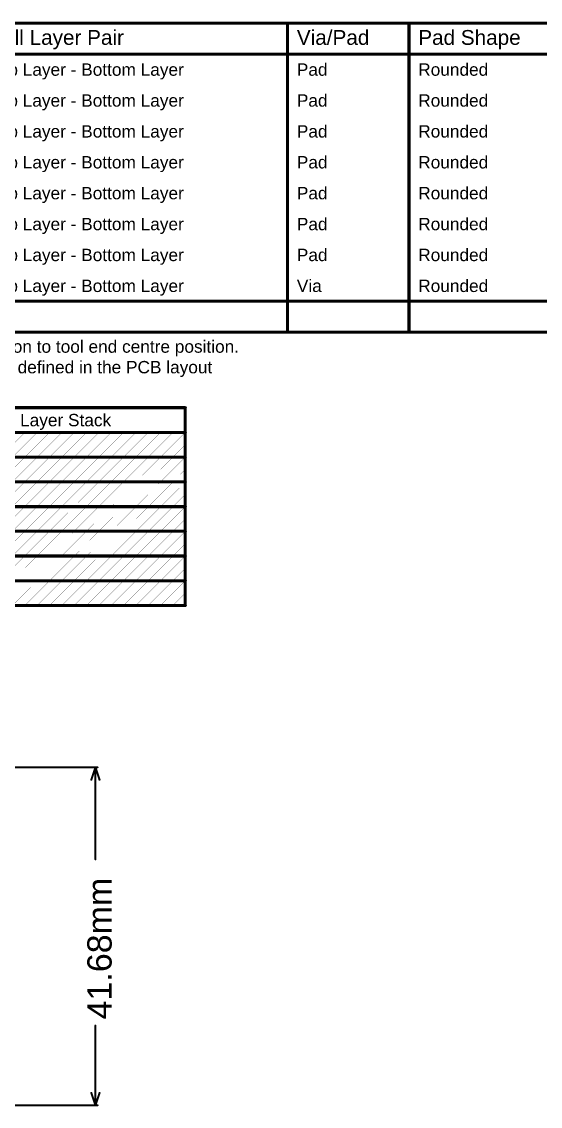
# Model space of a CAD drawing. Header units: inches. Extents: x -60 to 307, y -25 to 134.
# Drawn here: x 58.4 to 122.4, y 0 to 133.7 of the extents above; entities that cross this region are included whole.
import ezdxf

# ---------------------------------------------------------------- set-up
doc = ezdxf.new("R2010")
doc.units = ezdxf.units.IN
for name, color, linetype in [('DIMENSION', 6, 'Continuous'), ('Drill Drawing', 1, 'Continuous'), ('FABRICATION', 76, 'Continuous')]:
    doc.layers.add(name, color=color, linetype=linetype)
doc.styles.add('Arial', font='', dxfattribs={"height": 0.2})
doc.styles.get('Arial').set_extended_font_data('Arial')

msp = doc.modelspace()

# ---------------------------------------------------------------- linework, layer by layer
at = {"layer": 'DIMENSION'}
for points in [[(48.85, 41.76, 0.254, 0.254, 0), (67.75, 41.76, 0.254, 0.254, 0)], [(66.99, 40.23, 0.254, 0.254, 0), (67.5, 41.76, 0.254, 0.254, 0)], [(67.5, 41.76, 0.254, 0.254, 0), (68.01, 40.23, 0.254, 0.254, 0)], [(67.5, 30.41, 0.254, 0.254, 0), (67.5, 41.76, 0.254, 0.254, 0)], [(67.5, 0.08, 0.254, 0.254, 0), (67.5, 9.91, 0.254, 0.254, 0)], [(66.99, 1.6, 0.254, 0.254, 0), (67.5, 0.08, 0.254, 0.254, 0)], [(67.5, 0.08, 0.254, 0.254, 0), (68.01, 1.6, 0.254, 0.254, 0)], [(48.78, 0.08, 0.254, 0.254, 0), (67.75, 0.08, 0.254, 0.254, 0)]]:
    msp.add_lwpolyline(points, format="xyseb", dxfattribs=at)
for points in [[(67.44, 41.76, 0.127, 0.127, 1), (67.56, 41.76, 0.127, 0.127, 1)], [(67.44, 41.76, 0.127, 0.127, 1), (67.56, 41.76, 0.127, 0.127, 1)], [(67.44, 41.76, 0.127, 0.127, 1), (67.56, 41.76, 0.127, 0.127, 1)], [(67.69, 41.76, 0.127, 0.127, 1), (67.82, 41.76, 0.127, 0.127, 1)], [(66.93, 40.23, 0.127, 0.127, 1), (67.06, 40.23, 0.127, 0.127, 1)], [(67.94, 40.23, 0.127, 0.127, 1), (68.07, 40.23, 0.127, 0.127, 1)], [(67.44, 30.41, 0.127, 0.127, 1), (67.56, 30.41, 0.127, 0.127, 1)], [(67.44, 9.91, 0.127, 0.127, 1), (67.56, 9.91, 0.127, 0.127, 1)], [(66.93, 1.6, 0.127, 0.127, 1), (67.06, 1.6, 0.127, 0.127, 1)], [(67.94, 1.6, 0.127, 0.127, 1), (68.07, 1.6, 0.127, 0.127, 1)], [(67.44, 0.08, 0.127, 0.127, 1), (67.56, 0.08, 0.127, 0.127, 1)], [(67.44, 0.08, 0.127, 0.127, 1), (67.56, 0.08, 0.127, 0.127, 1)], [(67.44, 0.08, 0.127, 0.127, 1), (67.56, 0.08, 0.127, 0.127, 1)], [(67.69, 0.08, 0.127, 0.127, 1), (67.82, 0.08, 0.127, 0.127, 1)]]:
    msp.add_lwpolyline(points, format="xyseb", close=True, dxfattribs=at)
at = {"layer": 'Drill Drawing'}
for points in [[(-36.79, 133.53, 0.381, 0.381, 0), (306.82, 133.53, 0.381, 0.381, 0)], [(91.21, 95.43, 0.381, 0.381, 0), (91.21, 133.53, 0.381, 0.381, 0)], [(106.2, 95.43, 0.381, 0.381, 0), (106.2, 133.53, 0.381, 0.381, 0)], [(-36.79, 129.72, 0.381, 0.381, 0), (306.82, 129.72, 0.381, 0.381, 0)], [(-36.79, 99.24, 0.381, 0.381, 0), (306.82, 99.24, 0.381, 0.381, 0)], [(-36.79, 95.43, 0.381, 0.381, 0), (306.82, 95.43, 0.381, 0.381, 0)]]:
    msp.add_lwpolyline(points, format="xyseb", dxfattribs=at)
for points in [[(91.12, 133.53, 0.191, 0.191, 1), (91.31, 133.53, 0.191, 0.191, 1)], [(106.1, 133.53, 0.191, 0.191, 1), (106.29, 133.53, 0.191, 0.191, 1)], [(91.12, 95.43, 0.191, 0.191, 1), (91.31, 95.43, 0.191, 0.191, 1)], [(106.1, 95.43, 0.191, 0.191, 1), (106.29, 95.43, 0.191, 0.191, 1)]]:
    msp.add_lwpolyline(points, format="xyseb", close=True, dxfattribs=at)
at = {"layer": 'FABRICATION'}
for points in [[(-36.69, 86.11, 0.381, 0.381, 0), (78.59, 86.11, 0.381, 0.381, 0)], [(78.59, 61.72, 0.381, 0.381, 0), (78.59, 86.11, 0.381, 0.381, 0)], [(-36.69, 83.06, 0.381, 0.381, 0), (78.59, 83.06, 0.381, 0.381, 0)], [(55.73, 80.01, 0.0254, 0.0254, 0), (58.78, 83.06, 0.0254, 0.0254, 0)], [(57.26, 80.01, 0.0254, 0.0254, 0), (60.3, 83.06, 0.0254, 0.0254, 0)], [(58.78, 80.01, 0.0254, 0.0254, 0), (61.83, 83.06, 0.0254, 0.0254, 0)], [(60.3, 80.01, 0.0254, 0.0254, 0), (63.35, 83.06, 0.0254, 0.0254, 0)], [(61.83, 80.01, 0.0254, 0.0254, 0), (64.88, 83.06, 0.0254, 0.0254, 0)], [(63.35, 80.01, 0.0254, 0.0254, 0), (66.4, 83.06, 0.0254, 0.0254, 0)], [(64.88, 80.01, 0.0254, 0.0254, 0), (67.92, 83.06, 0.0254, 0.0254, 0)], [(66.4, 80.01, 0.0254, 0.0254, 0), (69.45, 83.06, 0.0254, 0.0254, 0)], [(67.92, 80.01, 0.0254, 0.0254, 0), (70.97, 83.06, 0.0254, 0.0254, 0)], [(69.45, 80.01, 0.0254, 0.0254, 0), (72.5, 83.06, 0.0254, 0.0254, 0)], [(70.97, 80.01, 0.0254, 0.0254, 0), (74.02, 83.06, 0.0254, 0.0254, 0)], [(72.5, 80.01, 0.0254, 0.0254, 0), (75.54, 83.06, 0.0254, 0.0254, 0)], [(74.02, 80.01, 0.0254, 0.0254, 0), (77.07, 83.06, 0.0254, 0.0254, 0)], [(75.54, 80.01, 0.0254, 0.0254, 0), (78.59, 83.06, 0.0254, 0.0254, 0)], [(77.07, 80.01, 0.0254, 0.0254, 0), (78.59, 81.53, 0.0254, 0.0254, 0)], [(50.15, 80.01, 0.381, 0.381, 0), (78.59, 80.01, 0.381, 0.381, 0)], [(55.73, 76.96, 0.0254, 0.0254, 0), (58.78, 80.01, 0.0254, 0.0254, 0)], [(57.26, 76.96, 0.0254, 0.0254, 0), (60.3, 80.01, 0.0254, 0.0254, 0)], [(58.78, 76.96, 0.0254, 0.0254, 0), (61.83, 80.01, 0.0254, 0.0254, 0)], [(60.3, 76.96, 0.0254, 0.0254, 0), (63.35, 80.01, 0.0254, 0.0254, 0)], [(61.83, 76.96, 0.0254, 0.0254, 0), (64.88, 80.01, 0.0254, 0.0254, 0)], [(63.35, 76.96, 0.0254, 0.0254, 0), (66.4, 80.01, 0.0254, 0.0254, 0)], [(64.88, 76.96, 0.0254, 0.0254, 0), (67.92, 80.01, 0.0254, 0.0254, 0)], [(66.4, 76.96, 0.0254, 0.0254, 0), (69.45, 80.01, 0.0254, 0.0254, 0)], [(67.92, 76.96, 0.0254, 0.0254, 0), (70.97, 80.01, 0.0254, 0.0254, 0)], [(69.45, 76.96, 0.0254, 0.0254, 0), (72.5, 80.01, 0.0254, 0.0254, 0)], [(70.97, 76.96, 0.0254, 0.0254, 0), (74.02, 80.01, 0.0254, 0.0254, 0)], [(72.5, 76.96, 0.0254, 0.0254, 0), (75.54, 80.01, 0.0254, 0.0254, 0)], [(74.02, 76.96, 0.0254, 0.0254, 0), (77.07, 80.01, 0.0254, 0.0254, 0)], [(75.54, 76.96, 0.0254, 0.0254, 0), (78.59, 80.01, 0.0254, 0.0254, 0)], [(77.07, 76.96, 0.0254, 0.0254, 0), (78.59, 78.49, 0.0254, 0.0254, 0)], [(50.15, 76.96, 0.381, 0.381, 0), (78.59, 76.96, 0.381, 0.381, 0)], [(55.73, 73.91, 0.0254, 0.0254, 0), (58.78, 76.96, 0.0254, 0.0254, 0)], [(57.26, 73.91, 0.0254, 0.0254, 0), (60.3, 76.96, 0.0254, 0.0254, 0)], [(58.78, 73.91, 0.0254, 0.0254, 0), (61.83, 76.96, 0.0254, 0.0254, 0)], [(60.3, 73.91, 0.0254, 0.0254, 0), (63.35, 76.96, 0.0254, 0.0254, 0)], [(61.83, 73.91, 0.0254, 0.0254, 0), (64.88, 76.96, 0.0254, 0.0254, 0)], [(63.35, 73.91, 0.0254, 0.0254, 0), (66.4, 76.96, 0.0254, 0.0254, 0)], [(64.88, 73.91, 0.0254, 0.0254, 0), (67.92, 76.96, 0.0254, 0.0254, 0)], [(66.4, 73.91, 0.0254, 0.0254, 0), (69.45, 76.96, 0.0254, 0.0254, 0)], [(67.92, 73.91, 0.0254, 0.0254, 0), (70.97, 76.96, 0.0254, 0.0254, 0)], [(69.45, 73.91, 0.0254, 0.0254, 0), (72.5, 76.96, 0.0254, 0.0254, 0)], [(70.97, 73.91, 0.0254, 0.0254, 0), (74.02, 76.96, 0.0254, 0.0254, 0)], [(72.5, 73.91, 0.0254, 0.0254, 0), (75.54, 76.96, 0.0254, 0.0254, 0)], [(74.02, 73.91, 0.0254, 0.0254, 0), (77.07, 76.96, 0.0254, 0.0254, 0)], [(75.54, 73.91, 0.0254, 0.0254, 0), (78.59, 76.96, 0.0254, 0.0254, 0)], [(77.07, 73.91, 0.0254, 0.0254, 0), (78.59, 75.44, 0.0254, 0.0254, 0)], [(50.15, 73.91, 0.381, 0.381, 0), (78.59, 73.91, 0.381, 0.381, 0)], [(55.73, 70.87, 0.0254, 0.0254, 0), (58.78, 73.91, 0.0254, 0.0254, 0)], [(57.26, 70.87, 0.0254, 0.0254, 0), (60.3, 73.91, 0.0254, 0.0254, 0)], [(58.78, 70.87, 0.0254, 0.0254, 0), (61.83, 73.91, 0.0254, 0.0254, 0)], [(60.3, 70.87, 0.0254, 0.0254, 0), (63.35, 73.91, 0.0254, 0.0254, 0)], [(61.83, 70.87, 0.0254, 0.0254, 0), (64.88, 73.91, 0.0254, 0.0254, 0)], [(63.35, 70.87, 0.0254, 0.0254, 0), (66.4, 73.91, 0.0254, 0.0254, 0)], [(64.88, 70.87, 0.0254, 0.0254, 0), (67.92, 73.91, 0.0254, 0.0254, 0)], [(66.4, 70.87, 0.0254, 0.0254, 0), (69.45, 73.91, 0.0254, 0.0254, 0)], [(67.92, 70.87, 0.0254, 0.0254, 0), (70.97, 73.91, 0.0254, 0.0254, 0)], [(69.45, 70.87, 0.0254, 0.0254, 0), (72.5, 73.91, 0.0254, 0.0254, 0)], [(70.97, 70.87, 0.0254, 0.0254, 0), (74.02, 73.91, 0.0254, 0.0254, 0)], [(72.5, 70.87, 0.0254, 0.0254, 0), (75.54, 73.91, 0.0254, 0.0254, 0)], [(74.02, 70.87, 0.0254, 0.0254, 0), (77.07, 73.91, 0.0254, 0.0254, 0)], [(75.54, 70.87, 0.0254, 0.0254, 0), (78.59, 73.91, 0.0254, 0.0254, 0)], [(77.07, 70.87, 0.0254, 0.0254, 0), (78.59, 72.39, 0.0254, 0.0254, 0)], [(50.15, 70.87, 0.381, 0.381, 0), (78.59, 70.87, 0.381, 0.381, 0)], [(55.73, 67.82, 0.0254, 0.0254, 0), (58.78, 70.87, 0.0254, 0.0254, 0)], [(57.26, 67.82, 0.0254, 0.0254, 0), (60.3, 70.87, 0.0254, 0.0254, 0)], [(58.78, 67.82, 0.0254, 0.0254, 0), (61.83, 70.87, 0.0254, 0.0254, 0)], [(60.3, 67.82, 0.0254, 0.0254, 0), (63.35, 70.87, 0.0254, 0.0254, 0)], [(61.83, 67.82, 0.0254, 0.0254, 0), (64.88, 70.87, 0.0254, 0.0254, 0)], [(63.35, 67.82, 0.0254, 0.0254, 0), (66.4, 70.87, 0.0254, 0.0254, 0)], [(64.88, 67.82, 0.0254, 0.0254, 0), (67.92, 70.87, 0.0254, 0.0254, 0)], [(66.4, 67.82, 0.0254, 0.0254, 0), (69.45, 70.87, 0.0254, 0.0254, 0)], [(67.92, 67.82, 0.0254, 0.0254, 0), (70.97, 70.87, 0.0254, 0.0254, 0)], [(69.45, 67.82, 0.0254, 0.0254, 0), (72.5, 70.87, 0.0254, 0.0254, 0)], [(70.97, 67.82, 0.0254, 0.0254, 0), (74.02, 70.87, 0.0254, 0.0254, 0)], [(72.5, 67.82, 0.0254, 0.0254, 0), (75.54, 70.87, 0.0254, 0.0254, 0)], [(74.02, 67.82, 0.0254, 0.0254, 0), (77.07, 70.87, 0.0254, 0.0254, 0)], [(75.54, 67.82, 0.0254, 0.0254, 0), (78.59, 70.87, 0.0254, 0.0254, 0)], [(77.07, 67.82, 0.0254, 0.0254, 0), (78.59, 69.34, 0.0254, 0.0254, 0)], [(50.15, 67.82, 0.381, 0.381, 0), (78.59, 67.82, 0.381, 0.381, 0)], [(55.73, 64.77, 0.0254, 0.0254, 0), (58.78, 67.82, 0.0254, 0.0254, 0)], [(57.26, 64.77, 0.0254, 0.0254, 0), (60.3, 67.82, 0.0254, 0.0254, 0)], [(58.78, 64.77, 0.0254, 0.0254, 0), (61.83, 67.82, 0.0254, 0.0254, 0)], [(60.3, 64.77, 0.0254, 0.0254, 0), (63.35, 67.82, 0.0254, 0.0254, 0)], [(61.83, 64.77, 0.0254, 0.0254, 0), (64.88, 67.82, 0.0254, 0.0254, 0)], [(63.35, 64.77, 0.0254, 0.0254, 0), (66.4, 67.82, 0.0254, 0.0254, 0)], [(64.88, 64.77, 0.0254, 0.0254, 0), (67.92, 67.82, 0.0254, 0.0254, 0)], [(66.4, 64.77, 0.0254, 0.0254, 0), (69.45, 67.82, 0.0254, 0.0254, 0)], [(67.92, 64.77, 0.0254, 0.0254, 0), (70.97, 67.82, 0.0254, 0.0254, 0)], [(69.45, 64.77, 0.0254, 0.0254, 0), (72.5, 67.82, 0.0254, 0.0254, 0)], [(70.97, 64.77, 0.0254, 0.0254, 0), (74.02, 67.82, 0.0254, 0.0254, 0)], [(72.5, 64.77, 0.0254, 0.0254, 0), (75.54, 67.82, 0.0254, 0.0254, 0)], [(74.02, 64.77, 0.0254, 0.0254, 0), (77.07, 67.82, 0.0254, 0.0254, 0)], [(75.54, 64.77, 0.0254, 0.0254, 0), (78.59, 67.82, 0.0254, 0.0254, 0)], [(77.07, 64.77, 0.0254, 0.0254, 0), (78.59, 66.29, 0.0254, 0.0254, 0)], [(50.15, 64.77, 0.381, 0.381, 0), (78.59, 64.77, 0.381, 0.381, 0)], [(55.73, 61.72, 0.0254, 0.0254, 0), (58.78, 64.77, 0.0254, 0.0254, 0)], [(57.26, 61.72, 0.0254, 0.0254, 0), (60.3, 64.77, 0.0254, 0.0254, 0)], [(58.78, 61.72, 0.0254, 0.0254, 0), (61.83, 64.77, 0.0254, 0.0254, 0)], [(60.3, 61.72, 0.0254, 0.0254, 0), (63.35, 64.77, 0.0254, 0.0254, 0)], [(61.83, 61.72, 0.0254, 0.0254, 0), (64.88, 64.77, 0.0254, 0.0254, 0)], [(63.35, 61.72, 0.0254, 0.0254, 0), (66.4, 64.77, 0.0254, 0.0254, 0)], [(64.88, 61.72, 0.0254, 0.0254, 0), (67.92, 64.77, 0.0254, 0.0254, 0)], [(66.4, 61.72, 0.0254, 0.0254, 0), (69.45, 64.77, 0.0254, 0.0254, 0)], [(67.92, 61.72, 0.0254, 0.0254, 0), (70.97, 64.77, 0.0254, 0.0254, 0)], [(69.45, 61.72, 0.0254, 0.0254, 0), (72.5, 64.77, 0.0254, 0.0254, 0)], [(70.97, 61.72, 0.0254, 0.0254, 0), (74.02, 64.77, 0.0254, 0.0254, 0)], [(72.5, 61.72, 0.0254, 0.0254, 0), (75.54, 64.77, 0.0254, 0.0254, 0)], [(74.02, 61.72, 0.0254, 0.0254, 0), (77.07, 64.77, 0.0254, 0.0254, 0)], [(75.54, 61.72, 0.0254, 0.0254, 0), (78.59, 64.77, 0.0254, 0.0254, 0)], [(77.07, 61.72, 0.0254, 0.0254, 0), (78.59, 63.25, 0.0254, 0.0254, 0)], [(50.15, 61.72, 0.381, 0.381, 0), (78.59, 61.72, 0.381, 0.381, 0)]]:
    msp.add_lwpolyline(points, format="xyseb", dxfattribs=at)
for points in [[(78.5, 86.11, 0.191, 0.191, 1), (78.69, 86.11, 0.191, 0.191, 1)], [(78.5, 86.11, 0.191, 0.191, 1), (78.69, 86.11, 0.191, 0.191, 1)], [(58.77, 83.06, 0.0127, 0.0127, 1), (58.79, 83.06, 0.0127, 0.0127, 1)], [(60.3, 83.06, 0.0127, 0.0127, 1), (60.31, 83.06, 0.0127, 0.0127, 1)], [(61.82, 83.06, 0.0127, 0.0127, 1), (61.83, 83.06, 0.0127, 0.0127, 1)], [(63.34, 83.06, 0.0127, 0.0127, 1), (63.36, 83.06, 0.0127, 0.0127, 1)], [(64.87, 83.06, 0.0127, 0.0127, 1), (64.88, 83.06, 0.0127, 0.0127, 1)], [(66.39, 83.06, 0.0127, 0.0127, 1), (66.41, 83.06, 0.0127, 0.0127, 1)], [(67.92, 83.06, 0.0127, 0.0127, 1), (67.93, 83.06, 0.0127, 0.0127, 1)], [(69.44, 83.06, 0.0127, 0.0127, 1), (69.45, 83.06, 0.0127, 0.0127, 1)], [(70.96, 83.06, 0.0127, 0.0127, 1), (70.98, 83.06, 0.0127, 0.0127, 1)], [(72.49, 83.06, 0.0127, 0.0127, 1), (72.5, 83.06, 0.0127, 0.0127, 1)], [(74.01, 83.06, 0.0127, 0.0127, 1), (74.03, 83.06, 0.0127, 0.0127, 1)], [(75.54, 83.06, 0.0127, 0.0127, 1), (75.55, 83.06, 0.0127, 0.0127, 1)], [(77.06, 83.06, 0.0127, 0.0127, 1), (77.07, 83.06, 0.0127, 0.0127, 1)], [(78.5, 83.06, 0.191, 0.191, 1), (78.69, 83.06, 0.191, 0.191, 1)], [(78.58, 83.06, 0.0127, 0.0127, 1), (78.6, 83.06, 0.0127, 0.0127, 1)], [(78.58, 81.53, 0.0127, 0.0127, 1), (78.6, 81.53, 0.0127, 0.0127, 1)], [(58.77, 80.01, 0.0127, 0.0127, 1), (58.79, 80.01, 0.0127, 0.0127, 1)], [(58.77, 80.01, 0.0127, 0.0127, 1), (58.79, 80.01, 0.0127, 0.0127, 1)], [(60.3, 80.01, 0.0127, 0.0127, 1), (60.31, 80.01, 0.0127, 0.0127, 1)], [(60.3, 80.01, 0.0127, 0.0127, 1), (60.31, 80.01, 0.0127, 0.0127, 1)], [(61.82, 80.01, 0.0127, 0.0127, 1), (61.83, 80.01, 0.0127, 0.0127, 1)], [(61.82, 80.01, 0.0127, 0.0127, 1), (61.83, 80.01, 0.0127, 0.0127, 1)], [(63.34, 80.01, 0.0127, 0.0127, 1), (63.36, 80.01, 0.0127, 0.0127, 1)], [(63.34, 80.01, 0.0127, 0.0127, 1), (63.36, 80.01, 0.0127, 0.0127, 1)], [(64.87, 80.01, 0.0127, 0.0127, 1), (64.88, 80.01, 0.0127, 0.0127, 1)], [(64.87, 80.01, 0.0127, 0.0127, 1), (64.88, 80.01, 0.0127, 0.0127, 1)], [(66.39, 80.01, 0.0127, 0.0127, 1), (66.41, 80.01, 0.0127, 0.0127, 1)], [(66.39, 80.01, 0.0127, 0.0127, 1), (66.41, 80.01, 0.0127, 0.0127, 1)], [(67.92, 80.01, 0.0127, 0.0127, 1), (67.93, 80.01, 0.0127, 0.0127, 1)], [(67.92, 80.01, 0.0127, 0.0127, 1), (67.93, 80.01, 0.0127, 0.0127, 1)], [(69.44, 80.01, 0.0127, 0.0127, 1), (69.45, 80.01, 0.0127, 0.0127, 1)], [(69.44, 80.01, 0.0127, 0.0127, 1), (69.45, 80.01, 0.0127, 0.0127, 1)], [(70.96, 80.01, 0.0127, 0.0127, 1), (70.98, 80.01, 0.0127, 0.0127, 1)], [(70.96, 80.01, 0.0127, 0.0127, 1), (70.98, 80.01, 0.0127, 0.0127, 1)], [(72.49, 80.01, 0.0127, 0.0127, 1), (72.5, 80.01, 0.0127, 0.0127, 1)], [(72.49, 80.01, 0.0127, 0.0127, 1), (72.5, 80.01, 0.0127, 0.0127, 1)], [(74.01, 80.01, 0.0127, 0.0127, 1), (74.03, 80.01, 0.0127, 0.0127, 1)], [(74.01, 80.01, 0.0127, 0.0127, 1), (74.03, 80.01, 0.0127, 0.0127, 1)], [(75.54, 80.01, 0.0127, 0.0127, 1), (75.55, 80.01, 0.0127, 0.0127, 1)], [(75.54, 80.01, 0.0127, 0.0127, 1), (75.55, 80.01, 0.0127, 0.0127, 1)], [(77.06, 80.01, 0.0127, 0.0127, 1), (77.07, 80.01, 0.0127, 0.0127, 1)], [(77.06, 80.01, 0.0127, 0.0127, 1), (77.07, 80.01, 0.0127, 0.0127, 1)], [(78.5, 80.01, 0.191, 0.191, 1), (78.69, 80.01, 0.191, 0.191, 1)], [(78.58, 80.01, 0.0127, 0.0127, 1), (78.6, 80.01, 0.0127, 0.0127, 1)], [(78.58, 78.49, 0.0127, 0.0127, 1), (78.6, 78.49, 0.0127, 0.0127, 1)], [(58.77, 76.96, 0.0127, 0.0127, 1), (58.79, 76.96, 0.0127, 0.0127, 1)], [(58.77, 76.96, 0.0127, 0.0127, 1), (58.79, 76.96, 0.0127, 0.0127, 1)], [(60.3, 76.96, 0.0127, 0.0127, 1), (60.31, 76.96, 0.0127, 0.0127, 1)], [(60.3, 76.96, 0.0127, 0.0127, 1), (60.31, 76.96, 0.0127, 0.0127, 1)], [(61.82, 76.96, 0.0127, 0.0127, 1), (61.83, 76.96, 0.0127, 0.0127, 1)], [(61.82, 76.96, 0.0127, 0.0127, 1), (61.83, 76.96, 0.0127, 0.0127, 1)], [(63.34, 76.96, 0.0127, 0.0127, 1), (63.36, 76.96, 0.0127, 0.0127, 1)], [(63.34, 76.96, 0.0127, 0.0127, 1), (63.36, 76.96, 0.0127, 0.0127, 1)], [(64.87, 76.96, 0.0127, 0.0127, 1), (64.88, 76.96, 0.0127, 0.0127, 1)], [(64.87, 76.96, 0.0127, 0.0127, 1), (64.88, 76.96, 0.0127, 0.0127, 1)], [(66.39, 76.96, 0.0127, 0.0127, 1), (66.41, 76.96, 0.0127, 0.0127, 1)], [(66.39, 76.96, 0.0127, 0.0127, 1), (66.41, 76.96, 0.0127, 0.0127, 1)], [(67.92, 76.96, 0.0127, 0.0127, 1), (67.93, 76.96, 0.0127, 0.0127, 1)], [(67.92, 76.96, 0.0127, 0.0127, 1), (67.93, 76.96, 0.0127, 0.0127, 1)], [(69.44, 76.96, 0.0127, 0.0127, 1), (69.45, 76.96, 0.0127, 0.0127, 1)], [(69.44, 76.96, 0.0127, 0.0127, 1), (69.45, 76.96, 0.0127, 0.0127, 1)], [(70.96, 76.96, 0.0127, 0.0127, 1), (70.98, 76.96, 0.0127, 0.0127, 1)], [(70.96, 76.96, 0.0127, 0.0127, 1), (70.98, 76.96, 0.0127, 0.0127, 1)], [(72.49, 76.96, 0.0127, 0.0127, 1), (72.5, 76.96, 0.0127, 0.0127, 1)], [(72.49, 76.96, 0.0127, 0.0127, 1), (72.5, 76.96, 0.0127, 0.0127, 1)], [(74.01, 76.96, 0.0127, 0.0127, 1), (74.03, 76.96, 0.0127, 0.0127, 1)], [(74.01, 76.96, 0.0127, 0.0127, 1), (74.03, 76.96, 0.0127, 0.0127, 1)], [(75.54, 76.96, 0.0127, 0.0127, 1), (75.55, 76.96, 0.0127, 0.0127, 1)], [(75.54, 76.96, 0.0127, 0.0127, 1), (75.55, 76.96, 0.0127, 0.0127, 1)], [(77.06, 76.96, 0.0127, 0.0127, 1), (77.07, 76.96, 0.0127, 0.0127, 1)], [(77.06, 76.96, 0.0127, 0.0127, 1), (77.07, 76.96, 0.0127, 0.0127, 1)], [(78.5, 76.96, 0.191, 0.191, 1), (78.69, 76.96, 0.191, 0.191, 1)], [(78.58, 76.96, 0.0127, 0.0127, 1), (78.6, 76.96, 0.0127, 0.0127, 1)], [(78.58, 75.44, 0.0127, 0.0127, 1), (78.6, 75.44, 0.0127, 0.0127, 1)], [(58.77, 73.91, 0.0127, 0.0127, 1), (58.79, 73.91, 0.0127, 0.0127, 1)], [(58.77, 73.91, 0.0127, 0.0127, 1), (58.79, 73.91, 0.0127, 0.0127, 1)], [(60.3, 73.91, 0.0127, 0.0127, 1), (60.31, 73.91, 0.0127, 0.0127, 1)], [(60.3, 73.91, 0.0127, 0.0127, 1), (60.31, 73.91, 0.0127, 0.0127, 1)], [(61.82, 73.91, 0.0127, 0.0127, 1), (61.83, 73.91, 0.0127, 0.0127, 1)], [(61.82, 73.91, 0.0127, 0.0127, 1), (61.83, 73.91, 0.0127, 0.0127, 1)], [(63.34, 73.91, 0.0127, 0.0127, 1), (63.36, 73.91, 0.0127, 0.0127, 1)], [(63.34, 73.91, 0.0127, 0.0127, 1), (63.36, 73.91, 0.0127, 0.0127, 1)], [(64.87, 73.91, 0.0127, 0.0127, 1), (64.88, 73.91, 0.0127, 0.0127, 1)], [(64.87, 73.91, 0.0127, 0.0127, 1), (64.88, 73.91, 0.0127, 0.0127, 1)], [(66.39, 73.91, 0.0127, 0.0127, 1), (66.41, 73.91, 0.0127, 0.0127, 1)], [(66.39, 73.91, 0.0127, 0.0127, 1), (66.41, 73.91, 0.0127, 0.0127, 1)], [(67.92, 73.91, 0.0127, 0.0127, 1), (67.93, 73.91, 0.0127, 0.0127, 1)], [(67.92, 73.91, 0.0127, 0.0127, 1), (67.93, 73.91, 0.0127, 0.0127, 1)], [(69.44, 73.91, 0.0127, 0.0127, 1), (69.45, 73.91, 0.0127, 0.0127, 1)], [(69.44, 73.91, 0.0127, 0.0127, 1), (69.45, 73.91, 0.0127, 0.0127, 1)], [(70.96, 73.91, 0.0127, 0.0127, 1), (70.98, 73.91, 0.0127, 0.0127, 1)], [(70.96, 73.91, 0.0127, 0.0127, 1), (70.98, 73.91, 0.0127, 0.0127, 1)], [(72.49, 73.91, 0.0127, 0.0127, 1), (72.5, 73.91, 0.0127, 0.0127, 1)], [(72.49, 73.91, 0.0127, 0.0127, 1), (72.5, 73.91, 0.0127, 0.0127, 1)], [(74.01, 73.91, 0.0127, 0.0127, 1), (74.03, 73.91, 0.0127, 0.0127, 1)], [(74.01, 73.91, 0.0127, 0.0127, 1), (74.03, 73.91, 0.0127, 0.0127, 1)], [(75.54, 73.91, 0.0127, 0.0127, 1), (75.55, 73.91, 0.0127, 0.0127, 1)], [(75.54, 73.91, 0.0127, 0.0127, 1), (75.55, 73.91, 0.0127, 0.0127, 1)], [(77.06, 73.91, 0.0127, 0.0127, 1), (77.07, 73.91, 0.0127, 0.0127, 1)], [(77.06, 73.91, 0.0127, 0.0127, 1), (77.07, 73.91, 0.0127, 0.0127, 1)], [(78.5, 73.91, 0.191, 0.191, 1), (78.69, 73.91, 0.191, 0.191, 1)], [(78.58, 73.91, 0.0127, 0.0127, 1), (78.6, 73.91, 0.0127, 0.0127, 1)], [(78.58, 72.39, 0.0127, 0.0127, 1), (78.6, 72.39, 0.0127, 0.0127, 1)], [(78.5, 70.87, 0.191, 0.191, 1), (78.69, 70.87, 0.191, 0.191, 1)], [(58.77, 70.87, 0.0127, 0.0127, 1), (58.79, 70.87, 0.0127, 0.0127, 1)], [(58.77, 70.87, 0.0127, 0.0127, 1), (58.79, 70.87, 0.0127, 0.0127, 1)], [(60.3, 70.87, 0.0127, 0.0127, 1), (60.31, 70.87, 0.0127, 0.0127, 1)], [(60.3, 70.87, 0.0127, 0.0127, 1), (60.31, 70.87, 0.0127, 0.0127, 1)], [(61.82, 70.87, 0.0127, 0.0127, 1), (61.83, 70.87, 0.0127, 0.0127, 1)], [(61.82, 70.87, 0.0127, 0.0127, 1), (61.83, 70.87, 0.0127, 0.0127, 1)], [(63.34, 70.87, 0.0127, 0.0127, 1), (63.36, 70.87, 0.0127, 0.0127, 1)], [(63.34, 70.87, 0.0127, 0.0127, 1), (63.36, 70.87, 0.0127, 0.0127, 1)], [(64.87, 70.87, 0.0127, 0.0127, 1), (64.88, 70.87, 0.0127, 0.0127, 1)], [(64.87, 70.87, 0.0127, 0.0127, 1), (64.88, 70.87, 0.0127, 0.0127, 1)], [(66.39, 70.87, 0.0127, 0.0127, 1), (66.41, 70.87, 0.0127, 0.0127, 1)], [(66.39, 70.87, 0.0127, 0.0127, 1), (66.41, 70.87, 0.0127, 0.0127, 1)], [(67.92, 70.87, 0.0127, 0.0127, 1), (67.93, 70.87, 0.0127, 0.0127, 1)], [(67.92, 70.87, 0.0127, 0.0127, 1), (67.93, 70.87, 0.0127, 0.0127, 1)], [(69.44, 70.87, 0.0127, 0.0127, 1), (69.45, 70.87, 0.0127, 0.0127, 1)], [(69.44, 70.87, 0.0127, 0.0127, 1), (69.45, 70.87, 0.0127, 0.0127, 1)], [(70.96, 70.87, 0.0127, 0.0127, 1), (70.98, 70.87, 0.0127, 0.0127, 1)], [(70.96, 70.87, 0.0127, 0.0127, 1), (70.98, 70.87, 0.0127, 0.0127, 1)], [(72.49, 70.87, 0.0127, 0.0127, 1), (72.5, 70.87, 0.0127, 0.0127, 1)], [(72.49, 70.87, 0.0127, 0.0127, 1), (72.5, 70.87, 0.0127, 0.0127, 1)], [(74.01, 70.87, 0.0127, 0.0127, 1), (74.03, 70.87, 0.0127, 0.0127, 1)], [(74.01, 70.87, 0.0127, 0.0127, 1), (74.03, 70.87, 0.0127, 0.0127, 1)], [(75.54, 70.87, 0.0127, 0.0127, 1), (75.55, 70.87, 0.0127, 0.0127, 1)], [(75.54, 70.87, 0.0127, 0.0127, 1), (75.55, 70.87, 0.0127, 0.0127, 1)], [(77.06, 70.87, 0.0127, 0.0127, 1), (77.07, 70.87, 0.0127, 0.0127, 1)], [(77.06, 70.87, 0.0127, 0.0127, 1), (77.07, 70.87, 0.0127, 0.0127, 1)], [(78.58, 70.87, 0.0127, 0.0127, 1), (78.6, 70.87, 0.0127, 0.0127, 1)], [(78.58, 69.34, 0.0127, 0.0127, 1), (78.6, 69.34, 0.0127, 0.0127, 1)], [(58.77, 67.82, 0.0127, 0.0127, 1), (58.79, 67.82, 0.0127, 0.0127, 1)], [(58.77, 67.82, 0.0127, 0.0127, 1), (58.79, 67.82, 0.0127, 0.0127, 1)], [(60.3, 67.82, 0.0127, 0.0127, 1), (60.31, 67.82, 0.0127, 0.0127, 1)], [(60.3, 67.82, 0.0127, 0.0127, 1), (60.31, 67.82, 0.0127, 0.0127, 1)], [(61.82, 67.82, 0.0127, 0.0127, 1), (61.83, 67.82, 0.0127, 0.0127, 1)], [(61.82, 67.82, 0.0127, 0.0127, 1), (61.83, 67.82, 0.0127, 0.0127, 1)], [(63.34, 67.82, 0.0127, 0.0127, 1), (63.36, 67.82, 0.0127, 0.0127, 1)], [(63.34, 67.82, 0.0127, 0.0127, 1), (63.36, 67.82, 0.0127, 0.0127, 1)], [(64.87, 67.82, 0.0127, 0.0127, 1), (64.88, 67.82, 0.0127, 0.0127, 1)], [(64.87, 67.82, 0.0127, 0.0127, 1), (64.88, 67.82, 0.0127, 0.0127, 1)], [(66.39, 67.82, 0.0127, 0.0127, 1), (66.41, 67.82, 0.0127, 0.0127, 1)], [(66.39, 67.82, 0.0127, 0.0127, 1), (66.41, 67.82, 0.0127, 0.0127, 1)], [(67.92, 67.82, 0.0127, 0.0127, 1), (67.93, 67.82, 0.0127, 0.0127, 1)], [(67.92, 67.82, 0.0127, 0.0127, 1), (67.93, 67.82, 0.0127, 0.0127, 1)], [(69.44, 67.82, 0.0127, 0.0127, 1), (69.45, 67.82, 0.0127, 0.0127, 1)], [(69.44, 67.82, 0.0127, 0.0127, 1), (69.45, 67.82, 0.0127, 0.0127, 1)], [(70.96, 67.82, 0.0127, 0.0127, 1), (70.98, 67.82, 0.0127, 0.0127, 1)], [(70.96, 67.82, 0.0127, 0.0127, 1), (70.98, 67.82, 0.0127, 0.0127, 1)], [(72.49, 67.82, 0.0127, 0.0127, 1), (72.5, 67.82, 0.0127, 0.0127, 1)], [(72.49, 67.82, 0.0127, 0.0127, 1), (72.5, 67.82, 0.0127, 0.0127, 1)], [(74.01, 67.82, 0.0127, 0.0127, 1), (74.03, 67.82, 0.0127, 0.0127, 1)], [(74.01, 67.82, 0.0127, 0.0127, 1), (74.03, 67.82, 0.0127, 0.0127, 1)], [(75.54, 67.82, 0.0127, 0.0127, 1), (75.55, 67.82, 0.0127, 0.0127, 1)], [(75.54, 67.82, 0.0127, 0.0127, 1), (75.55, 67.82, 0.0127, 0.0127, 1)], [(77.06, 67.82, 0.0127, 0.0127, 1), (77.07, 67.82, 0.0127, 0.0127, 1)], [(77.06, 67.82, 0.0127, 0.0127, 1), (77.07, 67.82, 0.0127, 0.0127, 1)], [(78.5, 67.82, 0.191, 0.191, 1), (78.69, 67.82, 0.191, 0.191, 1)], [(78.58, 67.82, 0.0127, 0.0127, 1), (78.6, 67.82, 0.0127, 0.0127, 1)], [(78.58, 66.29, 0.0127, 0.0127, 1), (78.6, 66.29, 0.0127, 0.0127, 1)], [(58.77, 64.77, 0.0127, 0.0127, 1), (58.79, 64.77, 0.0127, 0.0127, 1)], [(58.77, 64.77, 0.0127, 0.0127, 1), (58.79, 64.77, 0.0127, 0.0127, 1)], [(60.3, 64.77, 0.0127, 0.0127, 1), (60.31, 64.77, 0.0127, 0.0127, 1)], [(60.3, 64.77, 0.0127, 0.0127, 1), (60.31, 64.77, 0.0127, 0.0127, 1)], [(61.82, 64.77, 0.0127, 0.0127, 1), (61.83, 64.77, 0.0127, 0.0127, 1)], [(61.82, 64.77, 0.0127, 0.0127, 1), (61.83, 64.77, 0.0127, 0.0127, 1)], [(63.34, 64.77, 0.0127, 0.0127, 1), (63.36, 64.77, 0.0127, 0.0127, 1)], [(63.34, 64.77, 0.0127, 0.0127, 1), (63.36, 64.77, 0.0127, 0.0127, 1)], [(64.87, 64.77, 0.0127, 0.0127, 1), (64.88, 64.77, 0.0127, 0.0127, 1)], [(64.87, 64.77, 0.0127, 0.0127, 1), (64.88, 64.77, 0.0127, 0.0127, 1)], [(66.39, 64.77, 0.0127, 0.0127, 1), (66.41, 64.77, 0.0127, 0.0127, 1)], [(66.39, 64.77, 0.0127, 0.0127, 1), (66.41, 64.77, 0.0127, 0.0127, 1)], [(67.92, 64.77, 0.0127, 0.0127, 1), (67.93, 64.77, 0.0127, 0.0127, 1)], [(67.92, 64.77, 0.0127, 0.0127, 1), (67.93, 64.77, 0.0127, 0.0127, 1)], [(69.44, 64.77, 0.0127, 0.0127, 1), (69.45, 64.77, 0.0127, 0.0127, 1)], [(69.44, 64.77, 0.0127, 0.0127, 1), (69.45, 64.77, 0.0127, 0.0127, 1)], [(70.96, 64.77, 0.0127, 0.0127, 1), (70.98, 64.77, 0.0127, 0.0127, 1)], [(70.96, 64.77, 0.0127, 0.0127, 1), (70.98, 64.77, 0.0127, 0.0127, 1)], [(72.49, 64.77, 0.0127, 0.0127, 1), (72.5, 64.77, 0.0127, 0.0127, 1)], [(72.49, 64.77, 0.0127, 0.0127, 1), (72.5, 64.77, 0.0127, 0.0127, 1)], [(74.01, 64.77, 0.0127, 0.0127, 1), (74.03, 64.77, 0.0127, 0.0127, 1)], [(74.01, 64.77, 0.0127, 0.0127, 1), (74.03, 64.77, 0.0127, 0.0127, 1)], [(75.54, 64.77, 0.0127, 0.0127, 1), (75.55, 64.77, 0.0127, 0.0127, 1)], [(75.54, 64.77, 0.0127, 0.0127, 1), (75.55, 64.77, 0.0127, 0.0127, 1)], [(77.06, 64.77, 0.0127, 0.0127, 1), (77.07, 64.77, 0.0127, 0.0127, 1)], [(77.06, 64.77, 0.0127, 0.0127, 1), (77.07, 64.77, 0.0127, 0.0127, 1)], [(78.5, 64.77, 0.191, 0.191, 1), (78.69, 64.77, 0.191, 0.191, 1)], [(78.58, 64.77, 0.0127, 0.0127, 1), (78.6, 64.77, 0.0127, 0.0127, 1)], [(78.58, 63.25, 0.0127, 0.0127, 1), (78.6, 63.25, 0.0127, 0.0127, 1)], [(58.77, 61.72, 0.0127, 0.0127, 1), (58.79, 61.72, 0.0127, 0.0127, 1)], [(60.3, 61.72, 0.0127, 0.0127, 1), (60.31, 61.72, 0.0127, 0.0127, 1)], [(61.82, 61.72, 0.0127, 0.0127, 1), (61.83, 61.72, 0.0127, 0.0127, 1)], [(63.34, 61.72, 0.0127, 0.0127, 1), (63.36, 61.72, 0.0127, 0.0127, 1)], [(64.87, 61.72, 0.0127, 0.0127, 1), (64.88, 61.72, 0.0127, 0.0127, 1)], [(66.39, 61.72, 0.0127, 0.0127, 1), (66.41, 61.72, 0.0127, 0.0127, 1)], [(67.92, 61.72, 0.0127, 0.0127, 1), (67.93, 61.72, 0.0127, 0.0127, 1)], [(69.44, 61.72, 0.0127, 0.0127, 1), (69.45, 61.72, 0.0127, 0.0127, 1)], [(70.96, 61.72, 0.0127, 0.0127, 1), (70.98, 61.72, 0.0127, 0.0127, 1)], [(72.49, 61.72, 0.0127, 0.0127, 1), (72.5, 61.72, 0.0127, 0.0127, 1)], [(74.01, 61.72, 0.0127, 0.0127, 1), (74.03, 61.72, 0.0127, 0.0127, 1)], [(75.54, 61.72, 0.0127, 0.0127, 1), (75.55, 61.72, 0.0127, 0.0127, 1)], [(77.06, 61.72, 0.0127, 0.0127, 1), (77.07, 61.72, 0.0127, 0.0127, 1)], [(78.5, 61.72, 0.191, 0.191, 1), (78.69, 61.72, 0.191, 0.191, 1)], [(78.5, 61.72, 0.191, 0.191, 1), (78.69, 61.72, 0.191, 0.191, 1)]]:
    msp.add_lwpolyline(points, format="xyseb", close=True, dxfattribs=at)

# ---------------------------------------------------------------- texts
at = {"layer": 'DIMENSION', "style": 'Arial'}
msp.add_text('41.68mm', height=3, rotation=90, dxfattribs=at).set_placement((69.5, 10.67))
at = {"layer": 'Drill Drawing', "style": 'Arial'}
for s, height, p in [('Drill Layer Pair', 1.8288, (54.27, 130.86)), ('Via/Pad', 1.829, (92.36, 130.86)), ('Pad Shape', 1.829, (107.34, 130.86)), ('Top Layer - Bottom Layer', 1.524, (54.27, 127.05)), ('Pad', 1.524, (92.36, 127.05)), ('Rounded', 1.524, (107.34, 127.05)), ('Top Layer - Bottom Layer', 1.524, (54.27, 123.24)), ('Pad', 1.524, (92.36, 123.24)), ('Rounded', 1.524, (107.34, 123.24)), ('Top Layer - Bottom Layer', 1.524, (54.27, 119.43)), ('Pad', 1.524, (92.36, 119.43)), ('Rounded', 1.524, (107.34, 119.43)), ('Top Layer - Bottom Layer', 1.524, (54.27, 115.62)), ('Pad', 1.524, (92.36, 115.62)), ('Rounded', 1.524, (107.34, 115.62)), ('Top Layer - Bottom Layer', 1.524, (54.27, 111.81)), ('Pad', 1.524, (92.36, 111.81)), ('Rounded', 1.524, (107.34, 111.81)), ('Top Layer - Bottom Layer', 1.524, (54.27, 108)), ('Pad', 1.524, (92.36, 108)), ('Rounded', 1.524, (107.34, 108)), ('Top Layer - Bottom Layer', 1.524, (54.27, 104.19)), ('Pad', 1.524, (92.36, 104.19)), ('Rounded', 1.524, (107.34, 104.19)), ('Top Layer - Bottom Layer', 1.524, (54.27, 100.38)), ('Via', 1.524, (92.36, 100.38)), ('Rounded', 1.524, (107.34, 100.38)), ('= Calculated from tool start centre position to tool end centre position.', 1.524, (19.73, 92.89)), (' = Routed Path Length + Tool Size = Slot length as defined in the PCB layout', 1.524, (9.32, 90.35))]:
    msp.add_text(s, height=height, dxfattribs=at).set_placement(p)
at = {"layer": 'FABRICATION', "style": 'Arial'}
msp.add_text('Board Layer Stack', height=1.524, dxfattribs=at).set_placement((51.93, 83.82))

doc.saveas('drawing.dxf')
